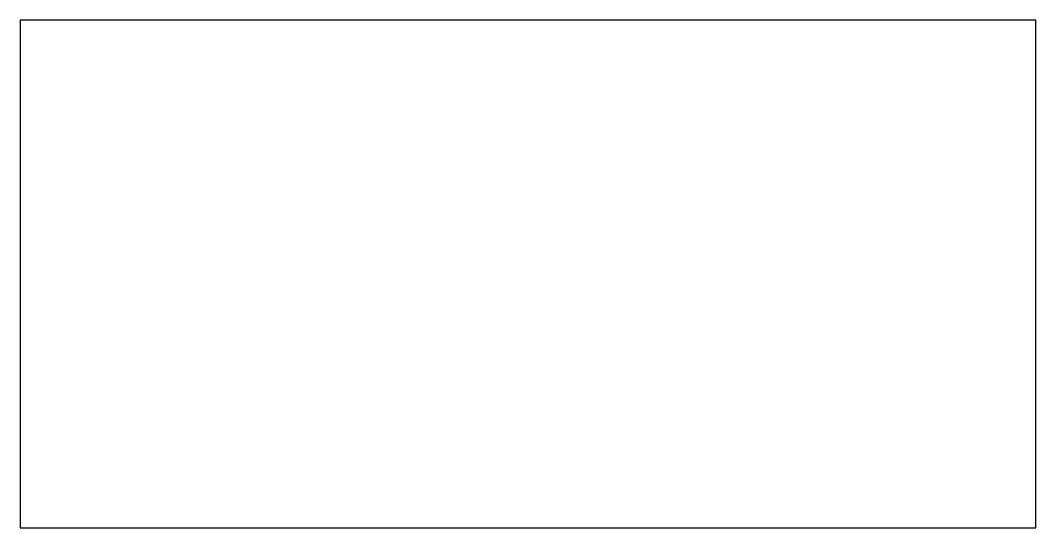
# Model space of a CAD drawing. Header units: inches. Extents: x 100 to 104, y 100 to 102.
import ezdxf

# ---------------------------------------------------------------- set-up
doc = ezdxf.new("R2010")
doc.units = ezdxf.units.IN

msp = doc.modelspace()

# ---------------------------------------------------------------- linework, layer by layer
for p, q in [((104, 102), (100, 102)), ((100, 102), (100, 100)), ((104, 100), (104, 102)), ((100, 100), (104, 100))]:
    msp.add_line(p, q)

doc.saveas('drawing.dxf')
